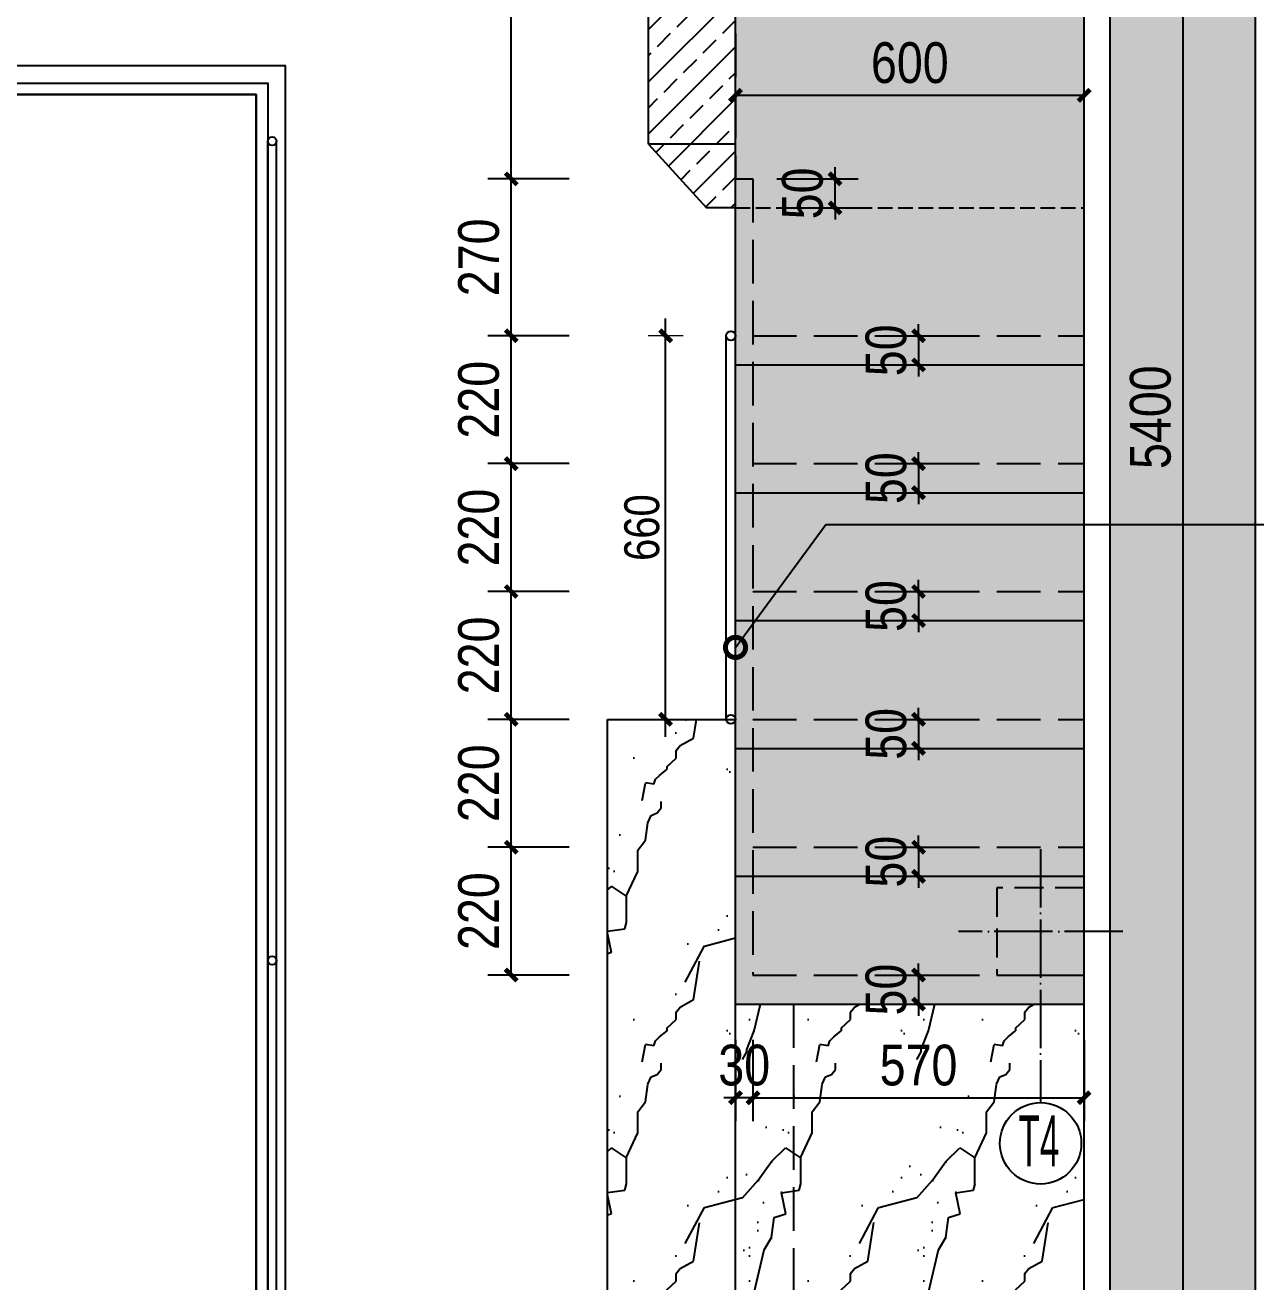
# Model space of a CAD drawing. Extents: x 9928 to 93764, y -101273 to -34887.
# Drawn here: x 28266 to 30384, y -84980 to -82818 of the extents above; entities that cross this region are included whole.
import ezdxf
from ezdxf import colors
from ezdxf.entities.mleader import LeaderData, LeaderLine
from ezdxf.math import Vec2, Vec3

# ---------------------------------------------------------------- set-up
doc = ezdxf.new("R2010")
doc.units = 0
doc.header["$LTSCALE"] = 1000
doc.header["$MEASUREMENT"] = 0
for name, pattern in [('CENTER', [2, 1.25, -0.25, 0.25, -0.25]), ('DASH', [0.35, 0.25, -0.1]), ('DOTE', [2.42, 2, -0.2, 0.02, -0.2])]:
    doc.linetypes.add(name, pattern=pattern)
doc.layers.add('_0', color=7, linetype='Continuous', lineweight=25)
for name, color, linetype in [('A', 163, 'CENTER'), ('A-ANNO-DIMS', 6, 'Continuous'), ('A-ANNO-NOTE', 4, 'Continuous'), ('A-FLOR-HRAL', 42, 'Continuous'), ('A-FLOR-STRS', 54, 'Continuous'), ('A-FURN-PATT-251', 251, 'Continuous'), ('A-SECT-005', 5, 'Continuous'), ('GL', 131, 'Continuous')]:
    doc.layers.add(name, color=color, linetype=linetype)
doc.styles.add('DIM', font='ARIALN.TTF')
doc.styles.add('DIM_T3', font='ARIALN.TTF')
doc.styles.get("Standard").update_dxf_attribs({"font": 'gbenor.shx', "bigfont": 'gbcbig.shx'})
doc.dimstyles.new('_TCH_ARCH&&20', dxfattribs={"dimtxt": 70, "dimasz": 20, "dimexe": 40, "dimexo": 40, "dimgap": 20, "dimtad": 1, "dimdec": 0, "dimzin": 0, "dimdsep": 46, "dimtxsty": 'DIM_T3', "dimblk": 'ARCHTICK', "dimcen": 0.09, "dimclrd": 6, "dimclre": 6, "dimclrt": 6, "dimazin": 2, "dimtfac": 1, "dimtdec": 0, "dimtix": 1, "dimtmove": 2, "dimatfit": 3, "dimfxl": 100, "dimfxlon": 1, "dimtolj": 1, "dimtzin": 0, "dimarcsym": 0})
doc.dimstyles.new('DIM20', dxfattribs={"dimscale": 20, "dimtxt": 3, "dimasz": 1, "dimexe": 1.5, "dimexo": 1.5, "dimgap": 0.5, "dimtad": 1, "dimdec": 0, "dimzin": 3, "dimdsep": 46, "dimtxsty": 'DIM', "dimblk": 'ARCHTICK', "dimcen": 2.5, "dimdle": 1.5, "dimclrd": 256, "dimclre": 8, "dimclrt": 256, "dimadec": 0, "dimazin": 0, "dimtfac": 1, "dimtdec": 0, "dimtix": 1, "dimtmove": 2, "dimatfit": 3, "dimfxl": 1.5, "dimfxlon": 1, "dimtolj": 1, "dimtzin": 3, "dimlwe": 5, "dimarcsym": 0})
pattern_1 = [(41.98721, (250, 34.286), (599.99999, 450.00001), [9.6097, -2008.4338]), (68.19859, (107.143, 19.286), (300, 900), [34.6189, -2388.7052]), (60.945396, (100, 2.143), (299.99998, 450.000013), [14.708, -3073.9809]), (90, (107.14, 15), (300, -2e-14), [4.2857, -445.7143]), (71.56505, (247.14, 25.71), (6e-07, 450), [9.0351, -939.6482]), (171.469234, (247.143, 25.714), (-300, 3e-06), [14.4455, -3019.1166]), (79.2157, (227.143, -2.143), (300.000001, 1800), [30.5394, -3176.0943]), (62.132996, (1.429, 135), (1199.9999854, 2250.0000088), [70.2946, -14691.5649]), (0, (5.75, 201), (0, 450), [0, -300]), (64.983107, (200, 282.857), (600.0000015, 1349.999999), [47.2941, -4918.5894]), (81.43911, (315.714, 105), (599.999999, 4049.9999745), [67.177, -14040.0018]), (82.874984, (150, 145.714), (299.999982, 2250.0000023), [34.5525, -7221.4794]), (76.75948, (120, 51.429), (300.000003, 1349.999999), [74.8468, -7784.0652]), (0, (73.23, 51.65), (0, 450), [0, -300]), (0, (78.05, 46.83), (0, 450), [0, -300]), (0, (111.8, 70.9), (0, 450), [0, -300]), (0, (102.15, 123.9), (0, 450), [0, -300]), (59.036243, (137.143, 124.286), (299.999976, 450.000013), [24.9898, -5222.8668]), (0, (149.97, 144.9), (0, 450), [0, -300]), (0, (111.8, 128.7), (0, 450), [0, -300]), (0, (126.26, 157.62), (0, 450), [0, -300]), (0, (111.8, 114.27), (0, 450), [0, -300]), (50.19443, (285.714, 83.57), (300, 450), [11.1575, -2331.9174]), (90, (285.7, 70.7), (300, -2e-14), [12.8571, -437.1428]), (43.66778, (270, 55.714), (900.000001, 899.999998), [21.7242, -4540.3476]), (90, (270, 51.43), (300, -2e-14), [4.2857, -445.7143]), (39.80557, (257.143, 40.714), (599.999986, 450.000018), [16.7362, -3497.8761]), (0, (213, 70.9), (0, 450), [0, -300]), (0, (286.37, 84.5), (0, 450), [0, -300]), (0, (286.37, 84.5), (0, 450), [0, -300]), (29.357753, (292.857, 92.143), (899.999998, 450.000003), [26.2251, -2727.4089]), (0, (285.33, 114.27), (0, 450), [0, -300]), (146.30993, (200, 282.857), (-600.000004, 449.999992), [30.9047, -3214.0914]), (8.130102, (167.143, 222.857), (2999.999979, 449.9999973), [30.3046, -6333.6564]), (47.862405, (100, 214.286), (1200.0000005, 1349.9999987), [40.4566, -8455.4247]), (14.620874, (34.286, 197.143), (1799.999995, 450.0000188), [67.9135, -7063.005]), (0, (58.77, 225.06), (0, 450), [0, -300]), (18.43495, (154.286, 180), (1200, 449.999999), [13.5526, -2832.4972]), (16.69924, (167.14, 184.29), (299.99999, 2.5e-05), [7.4574, -1558.5886]), (101.093723, (174.286, 186.429), (-600.0000052, 3149.9999705), [37.1222, -7758.5496]), (0, (135.9, 205.8), (0, 450), [0, -300]), (0, (167, 223.7), (0, 450), [0, -300]), (0, (126.26, 172.08), (0, 450), [0, -300]), (0, (87.7, 268.4), (0, 450), [0, -300]), (0, (73.23, 249.15), (0, 450), [0, -300]), (44.144903, (150, 276.429), (900.0000015, 900), [33.8439, -7073.3706]), (54.582945, (127.143, 244.286), (300.0000008, 449.9999982), [39.4413, -8243.2212]), (0, (150.4, 276.73), (0, 450), [0, -300]), (0, (106.98, 253.97), (0, 450), [0, -300]), (0, (150.4, 276.73), (0, 450), [0, -300]), (0, (127.2, 243.6), (0, 450), [0, -300]), (75.06858, (197.14, 227.14), (300, 1350), [11.0887, -2317.5375]), (90, (200, 237.86), (300, -2e-14), [45, -405]), (50.19443, (252.86, 426.43), (300, 450), [11.1575, -2331.9174]), (0, (169.64, 331.04), (0, 450), [0, -300]), (0, (179.3, 326.22), (0, 450), [0, -300]), (0, (140.7, 335.86), (0, 450), [0, -300]), (0, (188.9, 388.84), (0, 450), [0, -300]), (53.130102, (220, 362.143), (300, 450), [21.4286, -4478.5713]), (90, (220, 325.7), (300, -2e-14), [36.4286, -413.5714]), (0, (220.05, 326.44), (0, 450), [0, -300]), (23.19859, (242.86, 422.14), (900, 450), [10.8797, -2273.8522]), (66.03751, (240, 415.71), (300, 900), [7.0349, -1470.2938]), (66.03751, (237.14, 409.29), (300, 900), [7.0349, -1470.2938]), (81.869898, (232.857, 379.286), (300.0000013, 2250), [30.3046, -6333.6564]), (90, (260, 435), (300, -2e-14), [10.7143, -439.2857]), (0, (227.05, 450), (0, 450), [0, -300])]

# ---------------------------------------------------------------- blocks, each defined once
blk = doc.blocks.new('basesisi')
at = {"layer": 'A-FURN-PATT-251'}
for points in [[(28243.4, -82887.1), (28713.4, -82887.1), (28713.4, -85967.1), (26113.4, -85967.1)], [(28243.4, -82937.1), (28663.4, -82937.1), (28663.4, -85917.1), (26113.4, -85917.1)]]:
    blk.add_lwpolyline(points, dxfattribs=at)
blk = doc.blocks.new('aslidufhasldifuhaf')
at = {"layer": 'A-FURN-PATT-251'}
h = blk.add_hatch(dxfattribs=at)
h.set_pattern_fill('碎沙', color=256, scale=20)
h.set_pattern_definition([(37.5, (0, 0), (-1.600031, 48.941324), [0, -38.608, 0, -43.18, 0, -41.275]), (7.5, (0, 0), (44.95233, 71.68251), [0, -20.828, 0, -34.798, 0, -13.335]), (327.5, (-31.24, 0), (79.099237, 0.143718), [0, -12.7, 0, -45.72, 0, -59.69]), (317.5, (-31.24, 0), (76.355645, 22.29293), [0, -6.35, 0, -29.972, 0, -34.29])])
h.paths.add_polyline_path([(19187.9, -90621.1), (19437.9, -90621.1), (19437.9, -76798.2), (19187.9, -76798.2)])
h = blk.add_hatch(dxfattribs=at)
h.set_pattern_fill('大理石', color=256, scale=100)
h.set_pattern_definition(pattern_1)
h.paths.add_polyline_path([(18542.9, -84502.1), (19142.9, -84502.1), (19142.9, -80012.1), (18742.9, -80012.1), (18742.9, -77252.1), (18142.9, -77252.1), (18142.9, -78812.1), (17342.9, -78812.1), (17342.9, -80812.6), (18142.9, -80812.6), (18142.9, -81622.1), (18542.9, -81622.1)])
h = blk.add_hatch(dxfattribs=at)
h.set_pattern_fill('ANSI33', color=256, scale=20)
h.set_pattern_definition([(45, (0, 0), (-44.90128, 44.90128), []), (45, (44.9, 0), (-44.90128, 44.90128), [31.75, -15.875])])
h.paths.add_polyline_path([(18542.9, -81622.1), (18392.9, -81622.1), (18392.9, -81922.1), (18542.9, -81922.1)])
h.paths.add_polyline_path([(18542.9, -81922.1), (18392.9, -81922.1), (18392.9, -82222.1), (18542.9, -82222.1)])
h.paths.add_polyline_path([(18392.9, -81622.1), (18342.9, -81622.1), (18242.9, -81822.1), (18242.9, -82222.1), (18392.9, -82222.1)])
h.paths.add_polyline_path([(18542.9, -82222.1), (18442.9, -82222.1), (18442.9, -82422.1), (18542.9, -82422.1)])
h.paths.add_polyline_path([(18542.9, -82422.1), (18442.9, -82422.1), (18442.9, -82772.1), (18542.9, -82772.1)])
h.paths.add_polyline_path([(18442.9, -82222.1), (18392.9, -82222.1), (18292.9, -82222.1), (18292.9, -82572.1), (18392.9, -82772.1), (18442.9, -82772.1)])
h.paths.add_polyline_path([(18542.9, -82772.1), (18392.9, -82772.1), (18392.9, -83022.1), (18542.9, -83022.1)])
h.paths.add_polyline_path([(18542.9, -83022.1), (18392.9, -83022.1), (18492.9, -83132.1), (18542.9, -83132.1)])
h = blk.add_hatch(dxfattribs=at)
h.set_pattern_fill('大理石', color=256, scale=100)
h.set_pattern_definition(pattern_1)
h.paths.add_polyline_path([(19142.9, -84502.1), (18542.9, -84502.1), (18542.9, -85102.1), (19142.9, -85102.1)])
h.paths.add_polyline_path([(19142.9, -85102.1), (18542.9, -85102.1), (18542.9, -86084.6), (19142.9, -86084.6)])
h.paths.add_polyline_path([(18542.9, -84012.1), (18322.9, -84012.1), (18322.9, -85102.1), (18542.9, -85102.1)])
h.paths.add_polyline_path([(19142.9, -86099.6), (18542.9, -86099.6), (18542.9, -86372.1), (18694.2, -86372.1, -0.935274), (18992.9, -86392.1, -0.935274), (18694.2, -86412.1), (18542.9, -86412.1), (18542.9, -86792.1), (19142.9, -86792.1), (19142.9, -86592.1)])
at = {"layer": 'A-FLOR-HRAL'}
for p, q in [((18542.9, -83132.1), (18542.9, -81622.1)), ((18392.9, -83022.1), (18392.9, -82772.1)), ((18542.9, -83022.1), (18392.9, -83022.1)), ((18392.9, -83022.1), (18492.9, -83132.1)), ((18542.9, -83132.1), (18492.9, -83132.1))]:
    blk.add_line(p, q, dxfattribs=at)
at = {"layer": 'A-FLOR-HRAL', "color": 1}
for p, q in [((18526.9, -84012.1), (18526.9, -83352.1)), ((18542.9, -84012.1), (18542.9, -83352.1))]:
    blk.add_line(p, q, dxfattribs=at)
for centre in [(18534.9, -83352.1), (18534.9, -84012.1)]:
    blk.add_circle(centre, 8, dxfattribs=at)
at = {"layer": 'A-FLOR-STRS'}
for p, q in [((19187.9, -90621.1), (19187.9, -76798.2)), ((19437.9, -90621.1), (19437.9, -76798.2)), ((19142.9, -86592.1), (19142.9, -80012.1)), ((18542.9, -86792.1), (18542.9, -81622.1)), ((18542.9, -83402.1), (19142.9, -83402.1)), ((18542.9, -83622.1), (19142.9, -83622.1)), ((18542.9, -83842.1), (19142.9, -83842.1)), ((18322.9, -85102.1), (18322.9, -84012.1)), ((18322.9, -84012.1), (18542.9, -84012.1)), ((18542.9, -84062.1), (19142.9, -84062.1)), ((18542.9, -84282.1), (19142.9, -84282.1)), ((18542.9, -84502.1), (19142.9, -84502.1))]:
    blk.add_line(p, q, dxfattribs=at)
at = {"layer": 'A-FLOR-STRS', "color": 251}
for p, q in [((17737.9, -85837.1), (17737.9, -83017.1)), ((17752.9, -85837.1), (17752.9, -83017.1))]:
    blk.add_line(p, q, dxfattribs=at)
at = {"layer": 'A-FLOR-STRS', "linetype": 'DASH', "ltscale": 0.3}
blk.add_line((18642.9, -84502.1), (18642.9, -86642.1), dxfattribs=at)
at = {"layer": 'A-FLOR-STRS', "color": 251}
for points in [[(17297.9, -82887.1), (17767.9, -82887.1), (17767.9, -85967.1), (15167.9, -85967.1)], [(17297.9, -82917.1), (17737.9, -82917.1), (17737.9, -85937.1), (15167.9, -85937.1)], [(15167.9, -85917.1), (17717.9, -85917.1), (17717.9, -82937.1), (17297.9, -82937.1)]]:
    blk.add_lwpolyline(points, dxfattribs=at)
for centre in [(17745.4, -83017.1), (17745.4, -84427.1)]:
    blk.add_circle(centre, 7.5, dxfattribs=at)
at = {"layer": 'A-FURN-PATT-251', "linetype": 'DASH', "ltscale": 0.1}
blk.add_line((18542.9, -83132.1), (19142.9, -83132.1), dxfattribs=at)
at = {"layer": '_0', "color": 6}
blk.add_blockref('basesisi', (-10945.5, 0), dxfattribs=at)
blk = doc.blocks.new('_ArchTick')
at = {"color": 0, "linetype": 'ByBlock', "const_width": 0.4}
blk.add_lwpolyline([(-0.5, -0.5), (0.5, 0.5)], dxfattribs=at)
blk = doc.blocks.new('*D346')
at = {"layer": 'A-ANNO-DIMS', "color": 2, "lineweight": -2, "transparency": 16777216}
for p, q in [((29659.7, -83082.1), (29659.7, -83062.1)), ((29559.7, -83082.1), (29699.7, -83082.1)), ((29659.7, -83132.1), (29659.7, -83082.1)), ((29559.7, -83132.1), (29699.7, -83132.1)), ((29659.7, -83132.1), (29659.7, -83152.1))]:
    blk.add_line(p, q, dxfattribs=at)
at = {"layer": 'Defpoints', "color": 0, "transparency": 16777216}
for p in [(29518.4, -83082.1), (29659.7, -83082.1), (29518.4, -83132.1)]:
    blk.add_point(p, dxfattribs=at)
at = {"layer": 'A-ANNO-DIMS', "color": 2, "lineweight": -2, "transparency": 16777216, "xscale": 20, "yscale": 20, "zscale": 20}
for p, rotation in [((29659.7, -83082.1), 270), ((29659.7, -83132.1), 90)]:
    blk.add_blockref('_ArchTick', p, dxfattribs=dict(at, rotation=rotation))
at = {"layer": 'A-ANNO-DIMS', "color": 2, "transparency": 16777216, "insert": (29603.9, -83107.1), "char_height": 70, "attachment_point": 5, "rotation": 90, "style": 'DIM_T3'}
blk.add_mtext('\\A1;50', dxfattribs=at)
blk = doc.blocks.new('_DotSmall')
at = {"color": 0, "linetype": 'ByBlock', "const_width": 0.5}
blk.add_lwpolyline([(-0.0625, 0, 1), (0.0625, 0, 1)], format="xyb", close=True, dxfattribs=at)
blk = doc.blocks.new('*D349')
at = {"layer": 'A-ANNO-DIMS', "color": 2, "lineweight": -2, "transparency": 16777216}
for p, q in [((29803.4, -83352.1), (29803.4, -83332.1)), ((29803.4, -83352.1), (29843.4, -83352.1)), ((29803.4, -83352.1), (29803.4, -83402.1)), ((29803.4, -83402.1), (29843.4, -83402.1)), ((29803.4, -83402.1), (29803.4, -83422.1))]:
    blk.add_line(p, q, dxfattribs=at)
at = {"layer": 'Defpoints', "color": 0, "transparency": 16777216}
for p in [(29803.4, -83352.1), (29803.4, -83402.1), (29803.4, -83402.1)]:
    blk.add_point(p, dxfattribs=at)
at = {"layer": 'A-ANNO-DIMS', "color": 2, "lineweight": -2, "transparency": 16777216, "xscale": 20, "yscale": 20, "zscale": 20}
for p, rotation in [((29803.4, -83352.1), 270), ((29803.4, -83402.1), 90)]:
    blk.add_blockref('_ArchTick', p, dxfattribs=dict(at, rotation=rotation))
at = {"layer": 'A-ANNO-DIMS', "color": 2, "transparency": 16777216, "insert": (29747.7, -83377.1), "char_height": 70, "attachment_point": 5, "rotation": 90, "style": 'DIM_T3'}
blk.add_mtext('\\A1;50', dxfattribs=at)
blk = doc.blocks.new('gangbanlunkuoxian')
at = {"layer": 'A-SECT-005', "color": 2, "linetype": 'DASH', "ltscale": 0.3}
for p, q in [((30088.4, -84452.1), (30088.4, -80012.1)), ((29488.4, -81572.1), (29488.4, -83082.1)), ((29488.4, -83082.1), (29518.4, -83082.1)), ((29518.4, -83082.1), (29518.4, -84452.1)), ((29518.4, -83352.1), (30088.4, -83352.1)), ((29518.4, -83572.1), (30088.4, -83572.1)), ((29518.4, -83792.1), (30088.4, -83792.1)), ((29518.4, -84012.1), (30088.4, -84012.1)), ((29518.4, -84232.1), (30088.4, -84232.1)), ((29518.4, -84452.1), (30088.4, -84452.1))]:
    blk.add_line(p, q, dxfattribs=at)
blk = doc.blocks.new('*D429')
at = {"layer": 'A-ANNO-DIMS', "color": 2, "lineweight": -2, "transparency": 16777216}
for p, q in [((29488.4, -84563.3), (29488.4, -84703.3)), ((29518.4, -84563.3), (29518.4, -84703.3)), ((29488.4, -84663.3), (29468.4, -84663.3)), ((29518.4, -84663.3), (29488.4, -84663.3)), ((29518.4, -84663.3), (29538.4, -84663.3))]:
    blk.add_line(p, q, dxfattribs=at)
at = {"layer": 'Defpoints', "color": 0, "transparency": 16777216}
for p in [(29488.4, -83402.1), (29518.4, -83402.1), (29488.4, -84663.3)]:
    blk.add_point(p, dxfattribs=at)
at = {"layer": 'A-ANNO-DIMS', "color": 2, "lineweight": -2, "transparency": 16777216, "xscale": 20, "yscale": 20, "zscale": 20}
blk.add_blockref('_ArchTick', (29488.4, -84663.3), dxfattribs=at)
at = {"layer": 'A-ANNO-DIMS', "color": 2, "lineweight": -2, "transparency": 16777216, "xscale": 20, "yscale": 20, "zscale": 20, "rotation": 180}
blk.add_blockref('_ArchTick', (29518.4, -84663.3), dxfattribs=at)
at = {"layer": 'A-ANNO-DIMS', "color": 2, "transparency": 16777216, "insert": (29503.4, -84607.5), "char_height": 70, "attachment_point": 5, "style": 'DIM_T3'}
blk.add_mtext('\\A1;30', dxfattribs=at)
blk = doc.blocks.new('ASLIDUFHASDF')
at = {"layer": 'A', "ltscale": 0.3}
blk.add_line((19187.9, -90751.2), (19187.9, -76645.8), dxfattribs=at)
blk = doc.blocks.new('*D356')
at = {"layer": 'A-ANNO-DIMS', "color": 2, "lineweight": -2, "transparency": 16777216}
for p, q in [((29803.4, -83572.1), (29803.4, -83552.1)), ((29803.4, -83572.1), (29843.4, -83572.1)), ((29803.4, -83572.1), (29803.4, -83622.1)), ((29803.4, -83622.1), (29843.4, -83622.1)), ((29803.4, -83622.1), (29803.4, -83642.1))]:
    blk.add_line(p, q, dxfattribs=at)
at = {"layer": 'Defpoints', "color": 0, "transparency": 16777216}
for p in [(29803.4, -83572.1), (29803.4, -83622.1), (29803.4, -83622.1)]:
    blk.add_point(p, dxfattribs=at)
at = {"layer": 'A-ANNO-DIMS', "color": 2, "lineweight": -2, "transparency": 16777216, "xscale": 20, "yscale": 20, "zscale": 20}
for p, rotation in [((29803.4, -83572.1), 270), ((29803.4, -83622.1), 90)]:
    blk.add_blockref('_ArchTick', p, dxfattribs=dict(at, rotation=rotation))
at = {"layer": 'A-ANNO-DIMS', "color": 2, "transparency": 16777216, "insert": (29747.7, -83597.1), "char_height": 70, "attachment_point": 5, "rotation": 90, "style": 'DIM_T3'}
blk.add_mtext('\\A1;50', dxfattribs=at)
blk = doc.blocks.new('*D357')
at = {"layer": 'A-ANNO-DIMS', "color": 2, "lineweight": -2, "transparency": 16777216}
for p, q in [((29803.4, -83792.1), (29803.4, -83772.1)), ((29803.4, -83792.1), (29843.4, -83792.1)), ((29803.4, -83792.1), (29803.4, -83842.1)), ((29803.4, -83842.1), (29843.4, -83842.1)), ((29803.4, -83842.1), (29803.4, -83862.1))]:
    blk.add_line(p, q, dxfattribs=at)
at = {"layer": 'Defpoints', "color": 0, "transparency": 16777216}
for p in [(29803.4, -83792.1), (29803.4, -83842.1), (29803.4, -83842.1)]:
    blk.add_point(p, dxfattribs=at)
at = {"layer": 'A-ANNO-DIMS', "color": 2, "lineweight": -2, "transparency": 16777216, "xscale": 20, "yscale": 20, "zscale": 20}
for p, rotation in [((29803.4, -83792.1), 270), ((29803.4, -83842.1), 90)]:
    blk.add_blockref('_ArchTick', p, dxfattribs=dict(at, rotation=rotation))
at = {"layer": 'A-ANNO-DIMS', "color": 2, "transparency": 16777216, "insert": (29747.7, -83817.1), "char_height": 70, "attachment_point": 5, "rotation": 90, "style": 'DIM_T3'}
blk.add_mtext('\\A1;50', dxfattribs=at)
blk = doc.blocks.new('*D358')
at = {"layer": 'A-ANNO-DIMS', "color": 2, "lineweight": -2, "transparency": 16777216}
for p, q in [((29803.4, -84012.1), (29803.4, -83992.1)), ((29803.4, -84012.1), (29843.4, -84012.1)), ((29803.4, -84012.1), (29803.4, -84062.1)), ((29803.4, -84062.1), (29843.4, -84062.1)), ((29803.4, -84062.1), (29803.4, -84082.1))]:
    blk.add_line(p, q, dxfattribs=at)
at = {"layer": 'Defpoints', "color": 0, "transparency": 16777216}
for p in [(29803.4, -84012.1), (29803.4, -84062.1), (29803.4, -84062.1)]:
    blk.add_point(p, dxfattribs=at)
at = {"layer": 'A-ANNO-DIMS', "color": 2, "lineweight": -2, "transparency": 16777216, "xscale": 20, "yscale": 20, "zscale": 20}
for p, rotation in [((29803.4, -84012.1), 270), ((29803.4, -84062.1), 90)]:
    blk.add_blockref('_ArchTick', p, dxfattribs=dict(at, rotation=rotation))
at = {"layer": 'A-ANNO-DIMS', "color": 2, "transparency": 16777216, "insert": (29747.7, -84037.1), "char_height": 70, "attachment_point": 5, "rotation": 90, "style": 'DIM_T3'}
blk.add_mtext('\\A1;50', dxfattribs=at)
blk = doc.blocks.new('*D359')
at = {"layer": 'A-ANNO-DIMS', "color": 2, "lineweight": -2, "transparency": 16777216}
for p, q in [((29803.4, -84232.1), (29803.4, -84212.1)), ((29803.4, -84232.1), (29843.4, -84232.1)), ((29803.4, -84232.1), (29803.4, -84282.1)), ((29803.4, -84282.1), (29843.4, -84282.1)), ((29803.4, -84282.1), (29803.4, -84302.1))]:
    blk.add_line(p, q, dxfattribs=at)
at = {"layer": 'Defpoints', "color": 0, "transparency": 16777216}
for p in [(29803.4, -84232.1), (29803.4, -84282.1), (29803.4, -84282.1)]:
    blk.add_point(p, dxfattribs=at)
at = {"layer": 'A-ANNO-DIMS', "color": 2, "lineweight": -2, "transparency": 16777216, "xscale": 20, "yscale": 20, "zscale": 20}
for p, rotation in [((29803.4, -84232.1), 270), ((29803.4, -84282.1), 90)]:
    blk.add_blockref('_ArchTick', p, dxfattribs=dict(at, rotation=rotation))
at = {"layer": 'A-ANNO-DIMS', "color": 2, "transparency": 16777216, "insert": (29747.7, -84257.1), "char_height": 70, "attachment_point": 5, "rotation": 90, "style": 'DIM_T3'}
blk.add_mtext('\\A1;50', dxfattribs=at)
blk = doc.blocks.new('*D360')
at = {"layer": 'A-ANNO-DIMS', "color": 2, "lineweight": -2, "transparency": 16777216}
for p, q in [((29803.4, -84452.1), (29803.4, -84432.1)), ((29803.4, -84452.1), (29843.4, -84452.1)), ((29803.4, -84452.1), (29803.4, -84502.1)), ((29803.4, -84502.1), (29843.4, -84502.1)), ((29803.4, -84502.1), (29803.4, -84522.1))]:
    blk.add_line(p, q, dxfattribs=at)
at = {"layer": 'Defpoints', "color": 0, "transparency": 16777216}
for p in [(29803.4, -84452.1), (29803.4, -84502.1), (29803.4, -84502.1)]:
    blk.add_point(p, dxfattribs=at)
at = {"layer": 'A-ANNO-DIMS', "color": 2, "lineweight": -2, "transparency": 16777216, "xscale": 20, "yscale": 20, "zscale": 20}
for p, rotation in [((29803.4, -84452.1), 270), ((29803.4, -84502.1), 90)]:
    blk.add_blockref('_ArchTick', p, dxfattribs=dict(at, rotation=rotation))
at = {"layer": 'A-ANNO-DIMS', "color": 2, "transparency": 16777216, "insert": (29747.7, -84477.1), "char_height": 70, "attachment_point": 5, "rotation": 90, "style": 'DIM_T3'}
blk.add_mtext('\\A1;50', dxfattribs=at)
blk = doc.blocks.new('*D361')
at = {"layer": 'A-ANNO-DIMS', "lineweight": -2, "transparency": 16777216}
blk.add_line((29368.1, -84042.1), (29368.1, -83322.1), dxfattribs=at)
at = {"layer": 'A-ANNO-DIMS', "color": 8, "lineweight": 5, "transparency": 16777216}
for p, q in [((29398.1, -83352.1), (29338.1, -83352.1)), ((29398.1, -84012.1), (29338.1, -84012.1))]:
    blk.add_line(p, q, dxfattribs=at)
at = {"layer": 'Defpoints', "color": 0, "transparency": 16777216}
for p in [(29368.1, -83352.1), (29480.4, -83352.1), (29480.4, -84012.1)]:
    blk.add_point(p, dxfattribs=at)
at = {"layer": 'A-ANNO-DIMS', "lineweight": -2, "transparency": 16777216, "xscale": 20, "yscale": 20, "zscale": 20}
for p, rotation in [((29368.1, -83352.1), 90), ((29368.1, -84012.1), 270)]:
    blk.add_blockref('_ArchTick', p, dxfattribs=dict(at, rotation=rotation))
at = {"layer": 'A-ANNO-DIMS', "transparency": 16777216, "insert": (29327.5, -83682.1), "char_height": 60, "attachment_point": 5, "rotation": 90, "style": 'DIM'}
blk.add_mtext('\\A1;660', dxfattribs=at)
blk = doc.blocks.new('*D831')
at = {"layer": 'A-ANNO-DIMS', "color": 6, "lineweight": -2, "transparency": 16777216}
for p, q in [((30343.4, -80792.1), (30218.4, -80792.1)), ((30258.4, -80792.1), (30258.4, -86192.1)), ((30343.4, -86192.1), (30218.4, -86192.1))]:
    blk.add_line(p, q, dxfattribs=at)
at = {"layer": 'Defpoints', "color": 0, "transparency": 16777216}
for p in [(30383.4, -80792.1), (30258.4, -86192.1), (30383.4, -86192.1)]:
    blk.add_point(p, dxfattribs=at)
at = {"layer": 'A-ANNO-DIMS', "color": 6, "lineweight": -2, "transparency": 16777216, "xscale": 20, "yscale": 20, "zscale": 20}
for p, rotation in [((30258.4, -80792.1), 90), ((30258.4, -86192.1), 270)]:
    blk.add_blockref('_ArchTick', p, dxfattribs=dict(at, rotation=rotation))
at = {"layer": 'A-ANNO-DIMS', "color": 6, "transparency": 16777216, "insert": (30202.7, -83492.1), "char_height": 70, "attachment_point": 5, "rotation": 90, "style": 'DIM_T3'}
blk.add_mtext('\\A1;5400', dxfattribs=at)
blk = doc.blocks.new('TZ')
at = {"layer": 'GL', "color": 3, "linetype": 'DOTE', "ltscale": 0.05}
for p, q in [((15341.3, -121070.4), (15341.3, -121506.5)), ((15482.6, -121211.7), (15199.9, -121211.7))]:
    blk.add_line(p, q, dxfattribs=at)
at = {"layer": 'GL', "color": 3}
blk.add_circle((15341.3, -121576.4), 70, dxfattribs=at)
at = {"layer": 'GL', "color": 3, "style": 'DIM_T3', "width": 0.6}
blk.add_text('T4', height=87.5, dxfattribs=at).set_placement((15303.2, -121615.9))
blk = doc.blocks.new('*D875')
at = {"layer": 'A-ANNO-DIMS', "color": 2, "lineweight": -2, "transparency": 16777216}
for p, q in [((29202.4, -84232.1), (29062.4, -84232.1)), ((29102.4, -84452.1), (29102.4, -84232.1)), ((29202.4, -84452.1), (29062.4, -84452.1))]:
    blk.add_line(p, q, dxfattribs=at)
at = {"layer": 'Defpoints', "color": 0, "transparency": 16777216}
for p in [(29102.4, -84232.1), (29518.4, -84232.1), (29518.4, -84452.1)]:
    blk.add_point(p, dxfattribs=at)
at = {"layer": 'A-ANNO-DIMS', "color": 2, "lineweight": -2, "transparency": 16777216, "xscale": 20, "yscale": 20, "zscale": 20}
for p, rotation in [((29102.4, -84232.1), 90), ((29102.4, -84452.1), 270)]:
    blk.add_blockref('_ArchTick', p, dxfattribs=dict(at, rotation=rotation))
at = {"layer": 'A-ANNO-DIMS', "color": 2, "transparency": 16777216, "insert": (29046.7, -84342.1), "char_height": 70, "attachment_point": 5, "rotation": 90, "style": 'DIM_T3'}
blk.add_mtext('\\A1;220', dxfattribs=at)
blk = doc.blocks.new('*D876')
at = {"layer": 'A-ANNO-DIMS', "color": 2, "lineweight": -2, "transparency": 16777216}
for p, q in [((29202.4, -84012.1), (29062.4, -84012.1)), ((29102.4, -84232.1), (29102.4, -84012.1)), ((29202.4, -84232.1), (29062.4, -84232.1))]:
    blk.add_line(p, q, dxfattribs=at)
at = {"layer": 'Defpoints', "color": 0, "transparency": 16777216}
for p in [(29102.4, -84012.1), (29518.4, -84012.1), (29518.4, -84232.1)]:
    blk.add_point(p, dxfattribs=at)
at = {"layer": 'A-ANNO-DIMS', "color": 2, "lineweight": -2, "transparency": 16777216, "xscale": 20, "yscale": 20, "zscale": 20}
for p, rotation in [((29102.4, -84012.1), 90), ((29102.4, -84232.1), 270)]:
    blk.add_blockref('_ArchTick', p, dxfattribs=dict(at, rotation=rotation))
at = {"layer": 'A-ANNO-DIMS', "color": 2, "transparency": 16777216, "insert": (29046.7, -84122.1), "char_height": 70, "attachment_point": 5, "rotation": 90, "style": 'DIM_T3'}
blk.add_mtext('\\A1;220', dxfattribs=at)
blk = doc.blocks.new('*D877')
at = {"layer": 'A-ANNO-DIMS', "color": 2, "lineweight": -2, "transparency": 16777216}
for p, q in [((29202.4, -83792.1), (29062.4, -83792.1)), ((29102.4, -84012.1), (29102.4, -83792.1)), ((29202.4, -84012.1), (29062.4, -84012.1))]:
    blk.add_line(p, q, dxfattribs=at)
at = {"layer": 'Defpoints', "color": 0, "transparency": 16777216}
for p in [(29102.4, -83792.1), (29518.4, -83792.1), (29518.4, -84012.1)]:
    blk.add_point(p, dxfattribs=at)
at = {"layer": 'A-ANNO-DIMS', "color": 2, "lineweight": -2, "transparency": 16777216, "xscale": 20, "yscale": 20, "zscale": 20}
for p, rotation in [((29102.4, -83792.1), 90), ((29102.4, -84012.1), 270)]:
    blk.add_blockref('_ArchTick', p, dxfattribs=dict(at, rotation=rotation))
at = {"layer": 'A-ANNO-DIMS', "color": 2, "transparency": 16777216, "insert": (29046.7, -83902.1), "char_height": 70, "attachment_point": 5, "rotation": 90, "style": 'DIM_T3'}
blk.add_mtext('\\A1;220', dxfattribs=at)
blk = doc.blocks.new('*D878')
at = {"layer": 'A-ANNO-DIMS', "color": 2, "lineweight": -2, "transparency": 16777216}
for p, q in [((29202.4, -83572.1), (29062.4, -83572.1)), ((29102.4, -83792.1), (29102.4, -83572.1)), ((29202.4, -83792.1), (29062.4, -83792.1))]:
    blk.add_line(p, q, dxfattribs=at)
at = {"layer": 'Defpoints', "color": 0, "transparency": 16777216}
for p in [(29102.4, -83572.1), (29518.4, -83572.1), (29518.4, -83792.1)]:
    blk.add_point(p, dxfattribs=at)
at = {"layer": 'A-ANNO-DIMS', "color": 2, "lineweight": -2, "transparency": 16777216, "xscale": 20, "yscale": 20, "zscale": 20}
for p, rotation in [((29102.4, -83572.1), 90), ((29102.4, -83792.1), 270)]:
    blk.add_blockref('_ArchTick', p, dxfattribs=dict(at, rotation=rotation))
at = {"layer": 'A-ANNO-DIMS', "color": 2, "transparency": 16777216, "insert": (29046.7, -83682.1), "char_height": 70, "attachment_point": 5, "rotation": 90, "style": 'DIM_T3'}
blk.add_mtext('\\A1;220', dxfattribs=at)
blk = doc.blocks.new('*D879')
at = {"layer": 'A-ANNO-DIMS', "color": 2, "lineweight": -2, "transparency": 16777216}
for p, q in [((29202.4, -83352.1), (29062.4, -83352.1)), ((29102.4, -83572.1), (29102.4, -83352.1)), ((29202.4, -83572.1), (29062.4, -83572.1))]:
    blk.add_line(p, q, dxfattribs=at)
at = {"layer": 'Defpoints', "color": 0, "transparency": 16777216}
for p in [(29102.4, -83352.1), (29518.4, -83352.1), (29518.4, -83572.1)]:
    blk.add_point(p, dxfattribs=at)
at = {"layer": 'A-ANNO-DIMS', "color": 2, "lineweight": -2, "transparency": 16777216, "xscale": 20, "yscale": 20, "zscale": 20}
for p, rotation in [((29102.4, -83352.1), 90), ((29102.4, -83572.1), 270)]:
    blk.add_blockref('_ArchTick', p, dxfattribs=dict(at, rotation=rotation))
at = {"layer": 'A-ANNO-DIMS', "color": 2, "transparency": 16777216, "insert": (29046.7, -83462.1), "char_height": 70, "attachment_point": 5, "rotation": 90, "style": 'DIM_T3'}
blk.add_mtext('\\A1;220', dxfattribs=at)
blk = doc.blocks.new('*D880')
at = {"layer": 'A-ANNO-DIMS', "color": 2, "lineweight": -2, "transparency": 16777216}
for p, q in [((29202.4, -83082.1), (29062.4, -83082.1)), ((29102.4, -83352.1), (29102.4, -83082.1)), ((29202.4, -83352.1), (29062.4, -83352.1))]:
    blk.add_line(p, q, dxfattribs=at)
at = {"layer": 'Defpoints', "color": 0, "transparency": 16777216}
for p in [(29102.4, -83082.1), (29518.4, -83082.1), (29518.4, -83352.1)]:
    blk.add_point(p, dxfattribs=at)
at = {"layer": 'A-ANNO-DIMS', "color": 2, "lineweight": -2, "transparency": 16777216, "xscale": 20, "yscale": 20, "zscale": 20}
for p, rotation in [((29102.4, -83082.1), 90), ((29102.4, -83352.1), 270)]:
    blk.add_blockref('_ArchTick', p, dxfattribs=dict(at, rotation=rotation))
at = {"layer": 'A-ANNO-DIMS', "color": 2, "transparency": 16777216, "insert": (29046.7, -83217.1), "char_height": 70, "attachment_point": 5, "rotation": 90, "style": 'DIM_T3'}
blk.add_mtext('\\A1;270', dxfattribs=at)
blk = doc.blocks.new('*D881')
at = {"layer": 'A-ANNO-DIMS', "color": 2, "lineweight": -2, "transparency": 16777216}
for p, q in [((29202.4, -81697.1), (29062.4, -81697.1)), ((29102.4, -83082.1), (29102.4, -81697.1)), ((29202.4, -83082.1), (29062.4, -83082.1))]:
    blk.add_line(p, q, dxfattribs=at)
at = {"layer": 'Defpoints', "color": 0, "transparency": 16777216}
for p in [(29102.4, -81697.1), (29563.4, -81697.1), (29518.4, -83082.1)]:
    blk.add_point(p, dxfattribs=at)
at = {"layer": 'A-ANNO-DIMS', "color": 2, "lineweight": -2, "transparency": 16777216, "xscale": 20, "yscale": 20, "zscale": 20}
for p, rotation in [((29102.4, -81697.1), 90), ((29102.4, -83082.1), 270)]:
    blk.add_blockref('_ArchTick', p, dxfattribs=dict(at, rotation=rotation))
at = {"layer": 'A-ANNO-DIMS', "color": 2, "transparency": 16777216, "insert": (29046.7, -82389.6), "char_height": 70, "attachment_point": 5, "rotation": 90, "style": 'DIM_T3'}
blk.add_mtext('\\A1;1385', dxfattribs=at)
blk = doc.blocks.new('*D889')
at = {"layer": 'A-ANNO-DIMS', "color": 2, "lineweight": -2, "transparency": 16777216}
for p, q in [((29518.4, -84563.3), (29518.4, -84703.3)), ((30088.4, -84563.3), (30088.4, -84703.3)), ((29518.4, -84663.3), (30088.4, -84663.3))]:
    blk.add_line(p, q, dxfattribs=at)
at = {"layer": 'Defpoints', "color": 0, "transparency": 16777216}
for p in [(29518.4, -84452.1), (30088.4, -84452.1), (30088.4, -84663.3)]:
    blk.add_point(p, dxfattribs=at)
at = {"layer": 'A-ANNO-DIMS', "color": 2, "lineweight": -2, "transparency": 16777216, "xscale": 20, "yscale": 20, "zscale": 20, "rotation": 180}
blk.add_blockref('_ArchTick', (29518.4, -84663.3), dxfattribs=at)
at = {"layer": 'A-ANNO-DIMS', "color": 2, "lineweight": -2, "transparency": 16777216, "xscale": 20, "yscale": 20, "zscale": 20}
blk.add_blockref('_ArchTick', (30088.4, -84663.3), dxfattribs=at)
at = {"layer": 'A-ANNO-DIMS', "color": 2, "transparency": 16777216, "insert": (29803.4, -84607.5), "char_height": 70, "attachment_point": 5, "style": 'DIM_T3'}
blk.add_mtext('\\A1;570', dxfattribs=at)
blk = doc.blocks.new('*D890')
at = {"layer": 'A-ANNO-DIMS', "color": 2, "lineweight": -2, "transparency": 16777216}
for p, q in [((29488.4, -83038.2), (29488.4, -82898.2)), ((30088.4, -83038.2), (30088.4, -82898.2)), ((29488.4, -82938.2), (30088.4, -82938.2))]:
    blk.add_line(p, q, dxfattribs=at)
at = {"layer": 'Defpoints', "color": 0, "transparency": 16777216}
for p in [(30088.4, -82938.2), (29488.4, -83082.1), (30088.4, -83082.1)]:
    blk.add_point(p, dxfattribs=at)
at = {"layer": 'A-ANNO-DIMS', "color": 2, "lineweight": -2, "transparency": 16777216, "xscale": 20, "yscale": 20, "zscale": 20, "rotation": 180}
blk.add_blockref('_ArchTick', (29488.4, -82938.2), dxfattribs=at)
at = {"layer": 'A-ANNO-DIMS', "color": 2, "lineweight": -2, "transparency": 16777216, "xscale": 20, "yscale": 20, "zscale": 20}
blk.add_blockref('_ArchTick', (30088.4, -82938.2), dxfattribs=at)
at = {"layer": 'A-ANNO-DIMS', "color": 2, "transparency": 16777216, "insert": (29788.4, -82882.5), "char_height": 70, "attachment_point": 5, "style": 'DIM_T3'}
blk.add_mtext('\\A1;600', dxfattribs=at)
blk = doc.blocks.new('5gezhuzi')
at = {"layer": 'A-FLOR-STRS', "linetype": 'DASH', "ltscale": 0.2}
blk.add_lwpolyline([(30088.4, -84302.1), (29938.4, -84302.1), (29938.4, -84452.1), (30088.4, -84452.1)], close=True, dxfattribs=at)

msp = doc.modelspace()

# ---------------------------------------------------------------- block references
msp.add_blockref('aslidufhasldifuhaf', (10945.5, 0))
at = {"layer": '_0', "color": 6}
for name, p in [('ASLIDUFHASDF', (10945.5, 0)), ('gangbanlunkuoxian', (0, 0))]:
    msp.add_blockref(name, p, dxfattribs=at)
at = {"layer": 'A-ANNO-DIMS'}
msp.add_blockref('5gezhuzi', (0, 0), dxfattribs=at)
at = {"layer": 'GL'}
msp.add_blockref('TZ', (14672.1, 36834.7), dxfattribs=at)

# ---------------------------------------------------------------- dimensions: what is measured, and where the dimension line sits
at = {"layer": 'A-ANNO-DIMS'}
dim = msp.add_linear_dim(base=(30258.4, -86192.1), p1=(30383.4, -80792.1), p2=(30383.4, -86192.1), angle=90, dimstyle='_TCH_ARCH&&20', dxfattribs=at)
dim.commit()
dim.dimension.update_dxf_attribs({"geometry": '*D831', "text_midpoint": (30202.7, -83492.1)})
for base, p1, p2, picture, middle in [((29102.4, -81697.1), (29518.4, -83082.1), (29563.4, -81697.1), '*D881', (29046.7, -82389.6)), ((29659.7, -83082.1), (29518.4, -83132.1), (29518.4, -83082.1), '*D346', (29603.9, -83107.1)), ((29102.4, -83082.1), (29518.4, -83352.1), (29518.4, -83082.1), '*D880', (29046.7, -83217.1)), ((29102.4, -83352.1), (29518.4, -83572.1), (29518.4, -83352.1), '*D879', (29046.7, -83462.1)), ((29803.4, -83402.1), (29803.4, -83352.1), (29803.4, -83402.1), '*D349', (29747.7, -83377.1)), ((29102.4, -83572.1), (29518.4, -83792.1), (29518.4, -83572.1), '*D878', (29046.7, -83682.1)), ((29803.4, -83622.1), (29803.4, -83572.1), (29803.4, -83622.1), '*D356', (29747.7, -83597.1)), ((29803.4, -83842.1), (29803.4, -83792.1), (29803.4, -83842.1), '*D357', (29747.7, -83817.1)), ((29102.4, -83792.1), (29518.4, -84012.1), (29518.4, -83792.1), '*D877', (29046.7, -83902.1)), ((29803.4, -84062.1), (29803.4, -84012.1), (29803.4, -84062.1), '*D358', (29747.7, -84037.1)), ((29102.4, -84012.1), (29518.4, -84232.1), (29518.4, -84012.1), '*D876', (29046.7, -84122.1)), ((29803.4, -84282.1), (29803.4, -84232.1), (29803.4, -84282.1), '*D359', (29747.7, -84257.1)), ((29102.4, -84232.1), (29518.4, -84452.1), (29518.4, -84232.1), '*D875', (29046.7, -84342.1)), ((29803.4, -84502.1), (29803.4, -84452.1), (29803.4, -84502.1), '*D360', (29747.7, -84477.1))]:
    dim = msp.add_linear_dim(base=base, p1=p1, p2=p2, angle=90, dimstyle='_TCH_ARCH&&20', override={"dimclrd": 2, "dimclre": 2, "dimclrt": 2}, dxfattribs=at)
    dim.commit()
    dim.dimension.update_dxf_attribs({"geometry": picture, "text_midpoint": middle})
for base, p1, p2, picture, middle in [((30088.4, -82938.2), (29488.4, -83082.1), (30088.4, -83082.1), '*D890', (29788.4, -82882.5)), ((29488.4, -84663.3), (29518.4, -83402.1), (29488.4, -83402.1), '*D429', (29503.4, -84607.5)), ((30088.4, -84663.3), (29518.4, -84452.1), (30088.4, -84452.1), '*D889', (29803.4, -84607.5))]:
    dim = msp.add_linear_dim(base=base, p1=p1, p2=p2, dimstyle='_TCH_ARCH&&20', override={"dimclrd": 2, "dimclre": 2, "dimclrt": 2}, dxfattribs=at)
    dim.commit()
    dim.dimension.update_dxf_attribs({"geometry": picture, "text_midpoint": middle})
at = {"layer": 'A-ANNO-DIMS', "color": 6}
dim = msp.add_linear_dim(base=(29368.1, -83352.1), p1=(29480.4, -84012.1), p2=(29480.4, -83352.1), angle=90, dimstyle='DIM20', dxfattribs=at)
dim.commit()
dim.dimension.update_dxf_attribs({"geometry": '*D361', "text_midpoint": (29327.5, -83682.1)})

# ---------------------------------------------------------------- leaders
at = {"layer": 'A-ANNO-NOTE'}
ml = msp.add_multileader_mtext('Standard', dxfattribs=at)
ml.set_content('{\\fSimSun|b0|i0|c134|p2;圆钢栏杆5\\P黑色哑光氟碳喷涂}', color=256)
ml.set_leader_properties()
ml.set_arrow_properties(name='DOTSMALL')
ml.build(insert=Vec2(0, 0))
ml.multileader.update_dxf_attribs({"text_left_attachment_type": 5, "text_right_attachment_type": 5, "dogleg_length": 81.8, "arrow_head_size": 69.3})
ctx = ml.context
ctx.base_point, ctx.char_height, ctx.arrow_head_size, ctx.landing_gap_size, ctx.plane_origin = Vec3(31385.8, -83676.6), 78.75, 69.3, 4.72, Vec3(23899.2, -84343.9)
ctx.left_attachment, ctx.right_attachment, ctx.text_align_type = 5, 5, 2
notes = []
notes.append((ctx, [(1, (1, 1, 0), (29643.6, -83676.6), (1, 0), 1742.3, [(0, [(29488.4, -83888.3)], 0, [])])]))
ctx.mtext.insert, ctx.mtext.alignment, ctx.mtext.flow_direction = Vec3(32277.9, -83423.2), 3, 5
for ctx, leaders in notes:
    for number, flags, end, landing, length, lines in leaders:
        leader = LeaderData()
        leader.index, (leader.has_last_leader_line, leader.has_dogleg_vector, leader.attachment_direction) = number, flags
        leader.last_leader_point, leader.dogleg_vector, leader.dogleg_length = Vec3(end), Vec3(landing), length
        for number, points, colour, breaks in lines:
            line = LeaderLine()
            line.index, line.vertices, line.color, line.breaks = number, Vec3.list(points), colors.encode_raw_color(colour), breaks
            leader.lines.append(line)
        ctx.leaders.append(leader)

doc.saveas('drawing.dxf')
